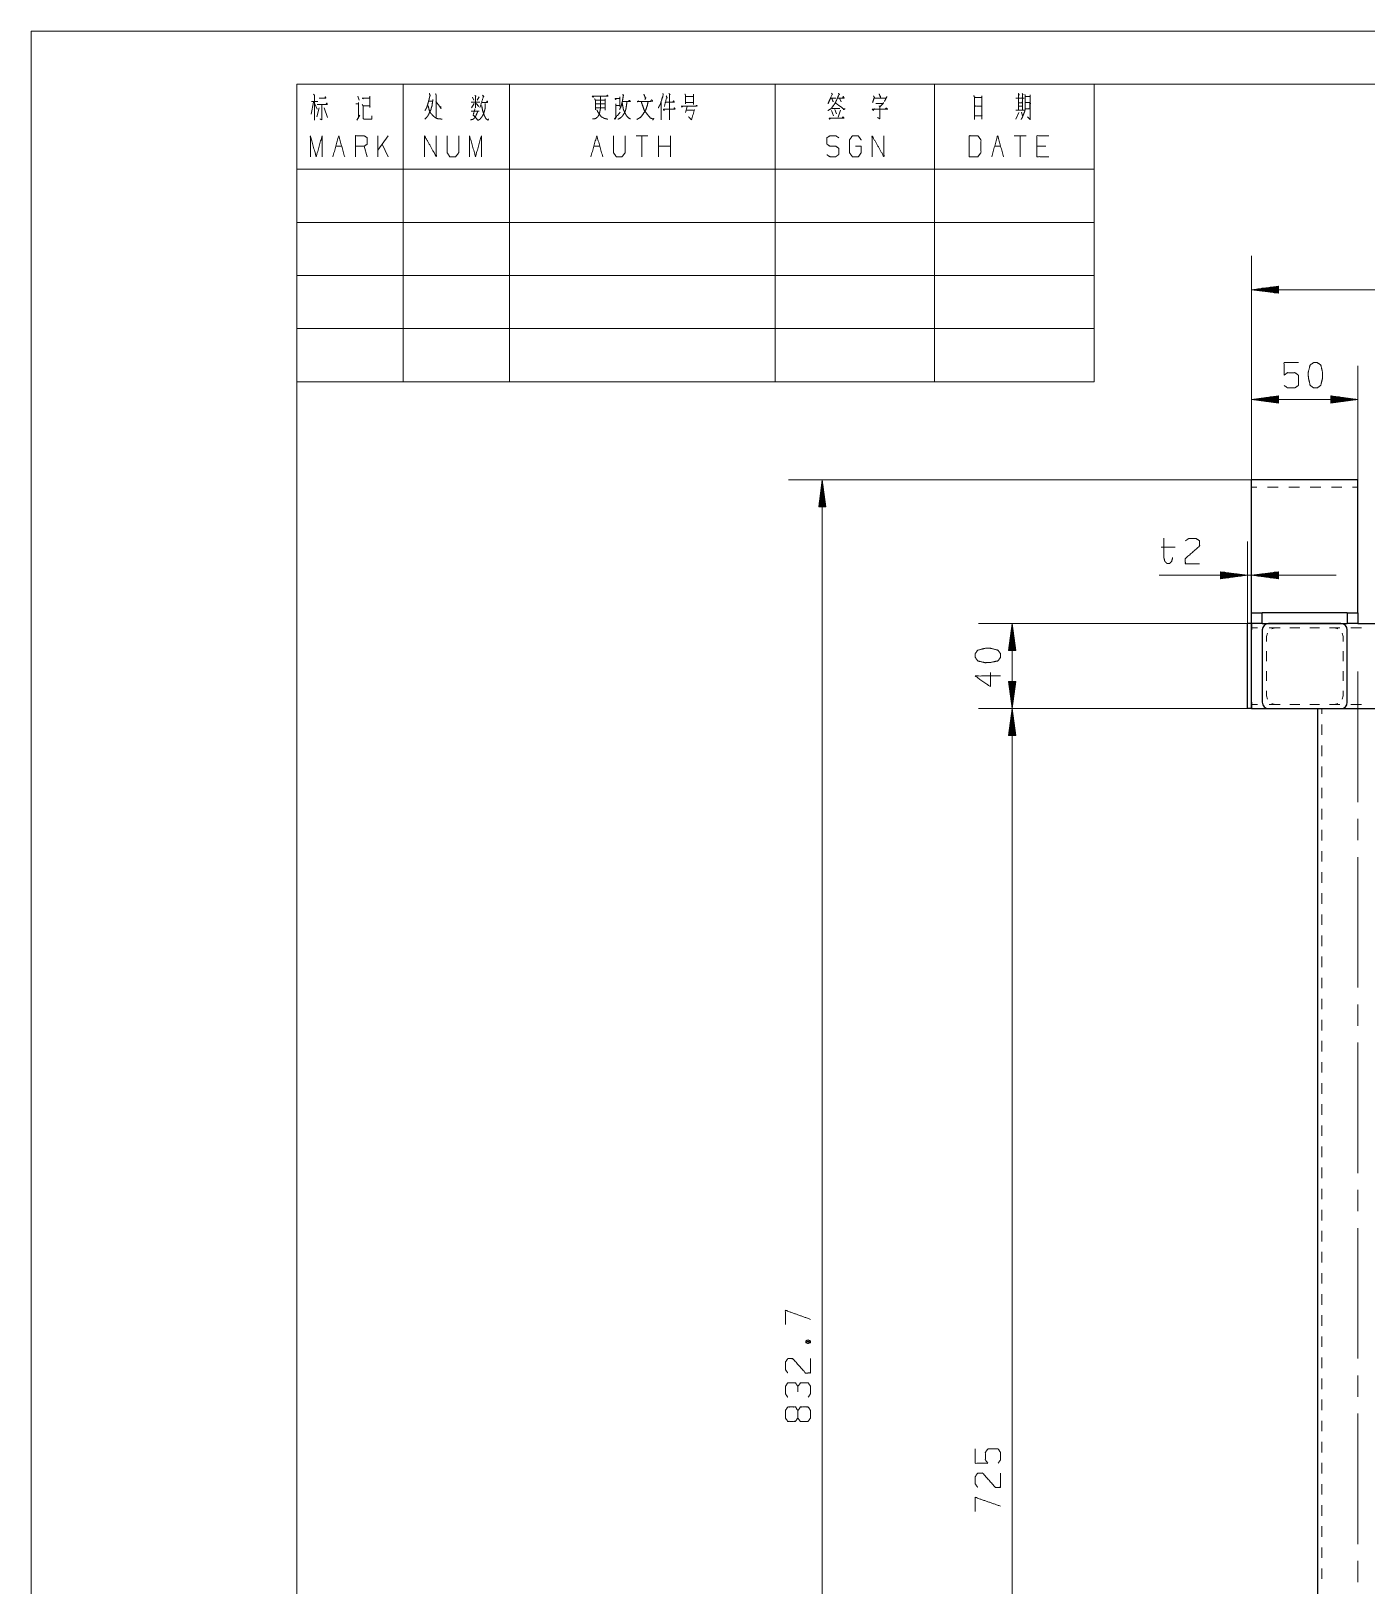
# Model space of a CAD drawing. Header units: millimetres. Extents: x 2210 to 79821, y -19430 to 2344.
# Drawn here: x 11670 to 11795.6, y 1643.5 to 1789.8 of the extents above; entities that cross this region are included whole.
import ezdxf

# ---------------------------------------------------------------- set-up
doc = ezdxf.new("R2010")
doc.units = ezdxf.units.MM
doc.layers.add('101', color=7, linetype='Continuous', true_color=0xffffff)

msp = doc.modelspace()

# ---------------------------------------------------------------- linework, layer by layer
at = {"layer": '101', "color": 133, "linetype": 'Continuous', "lineweight": 18}
for p, q in [((11669.95, 1789.82), (11669.95, 1492.82)), ((12089.95, 1789.82), (11669.95, 1789.82)), ((11694.95, 1784.82), (11769.95, 1784.82)), ((11694.95, 1784.82), (11694.95, 1497.82)), ((11694.95, 1784.82), (11769.95, 1784.82)), ((11694.95, 1784.82), (11769.95, 1784.82)), ((12084.95, 1784.82), (11694.95, 1784.82)), ((11694.95, 1784.82), (11694.95, 1756.82)), ((11704.95, 1784.82), (11704.95, 1756.82)), ((11714.95, 1784.82), (11714.95, 1756.82)), ((11739.95, 1784.82), (11739.95, 1756.82)), ((11754.95, 1784.82), (11754.95, 1756.82)), ((11769.95, 1784.82), (11769.95, 1756.82)), ((11694.95, 1776.82), (11769.95, 1776.82)), ((11694.95, 1771.82), (11769.95, 1771.82)), ((11694.95, 1766.82), (11769.95, 1766.82)), ((11694.95, 1761.82), (11769.95, 1761.82)), ((11694.95, 1756.82), (11769.95, 1756.82))]:
    msp.add_line(p, q, dxfattribs=at)
at = {"layer": '101', "color": 72, "linetype": 'Continuous', "lineweight": 18}
for p, q in [((11696.52, 1783.12), (11696.3, 1782.01)), ((11696.32, 1783.19), (11696.93, 1783.19)), ((11696.64, 1782.96), (11696.86, 1782.48)), ((11697.06, 1782.61), (11696.83, 1781.74)), ((11697.52, 1782.59), (11697.82, 1781.7)), ((11700.69, 1783.7), (11700.82, 1783.31)), ((11701.09, 1782.9), (11701.18, 1782.79)), ((11707.37, 1783.23), (11707.72, 1783.23)), ((11711.64, 1783.02), (11711.38, 1782.61)), ((11711.48, 1783.6), (11711.61, 1783.31)), ((11711.83, 1783), (11712.07, 1782.73)), ((11712.1, 1783.64), (11711.9, 1783.31)), ((11723.05, 1782.59), (11723.93, 1782.59)), ((11723.07, 1783.31), (11723.94, 1783.31)), ((11723.07, 1782.96), (11723.93, 1782.96)), ((11723.96, 1783.45), (11723.96, 1782.38)), ((11724.95, 1782.98), (11724.95, 1781.72)), ((11724.97, 1782.83), (11725.31, 1782.83)), ((11725.35, 1783.64), (11725.32, 1782.71)), ((11729.23, 1783.1), (11729.23, 1781.47)), ((11731.51, 1783.68), (11732.27, 1783.68)), ((11731.51, 1783.1), (11732.27, 1783.1)), ((11731.68, 1782.73), (11731.51, 1782.15)), ((11732.28, 1783.87), (11732.28, 1782.92)), ((11745.99, 1783.5), (11746.17, 1783.16)), ((11762.81, 1782.77), (11763.2, 1782.77)), ((11763.18, 1783.95), (11763.28, 1783.81)), ((11700.6, 1781.45), (11700.88, 1781.9)), ((11711.35, 1782.3), (11712.11, 1782.3)), ((11731.55, 1782.38), (11732.28, 1782.38)), ((11745.26, 1782.34), (11745.43, 1781.84)), ((11745.3, 1782.54), (11746.02, 1782.54)), ((11745.55, 1782.44), (11745.71, 1782.03)), ((11746.08, 1782.38), (11745.87, 1781.72)), ((11762.87, 1782.15), (11762.6, 1781.53)), ((11763.13, 1782.19), (11763.23, 1781.86)), ((11763.7, 1781.76), (11763.95, 1781.51)), ((11703.55, 1779.97), (11702.58, 1778.6)), ((11702.58, 1778), (11702.58, 1779.97)), ((11727.97, 1779.97), (11726.86, 1779.97)), ((11727.41, 1779.97), (11727.41, 1778)), ((11728.98, 1778), (11728.98, 1779.97)), ((11730.09, 1778), (11730.09, 1779.97)), ((11763.56, 1779.97), (11762.44, 1779.97)), ((11763, 1779.97), (11763, 1778)), ((11698.61, 1778.99), (11699.17, 1778.99)), ((11701.57, 1778), (11701.29, 1778.99)), ((11703.55, 1778), (11702.99, 1779.18)), ((11722.89, 1778.99), (11723.45, 1778.99)), ((11730.09, 1778.99), (11728.98, 1778.99)), ((11760.6, 1778.99), (11761.16, 1778.99)), ((11765.4, 1778.99), (11764.57, 1778.99)), ((11776.26, 1741.26), (11777.59, 1741.26)), ((11742.83, 1666.37), (11743.26, 1666.53))]:
    msp.add_line(p, q, dxfattribs=at)
at = {"layer": '101', "color": 22, "linetype": 'Continuous', "lineweight": 18}
for p, q in [((11784.77, 1747.59), (11784.77, 1768.66)), ((11787.31, 1765.82), (11784.77, 1765.48)), ((11784.77, 1765.48), (11832.77, 1765.48)), ((11784.77, 1765.48), (11787.31, 1765.15)), ((11787.31, 1765.51), (11784.97, 1765.51)), ((11787.31, 1765.46), (11784.97, 1765.46)), ((11787.31, 1765.56), (11785.35, 1765.56)), ((11787.31, 1765.41), (11785.35, 1765.41)), ((11787.31, 1765.61), (11785.74, 1765.61)), ((11787.31, 1765.36), (11785.74, 1765.36)), ((11787.31, 1765.66), (11786.12, 1765.66)), ((11787.31, 1765.31), (11786.12, 1765.31)), ((11787.31, 1765.71), (11786.51, 1765.71)), ((11787.31, 1765.25), (11786.51, 1765.25)), ((11787.31, 1765.76), (11786.9, 1765.76)), ((11787.31, 1765.2), (11786.9, 1765.2)), ((11787.31, 1765.81), (11787.28, 1765.81)), ((11787.31, 1765.81), (11787.28, 1765.81)), ((11787.31, 1765.15), (11787.28, 1765.15)), ((11787.31, 1765.15), (11787.28, 1765.15)), ((11787.31, 1765.15), (11787.31, 1765.82)), ((11784.77, 1747.59), (11784.77, 1758.32)), ((11794.77, 1747.59), (11794.77, 1758.32)), ((11787.31, 1755.48), (11784.77, 1755.15)), ((11784.77, 1755.15), (11787.31, 1754.81)), ((11784.77, 1755.15), (11794.77, 1755.15)), ((11787.31, 1755.17), (11784.97, 1755.17)), ((11787.31, 1755.12), (11784.97, 1755.12)), ((11787.31, 1755.22), (11785.35, 1755.22)), ((11787.31, 1755.07), (11785.35, 1755.07)), ((11787.31, 1755.28), (11785.74, 1755.28)), ((11787.31, 1755.02), (11785.74, 1755.02)), ((11787.31, 1755.33), (11786.12, 1755.33)), ((11787.31, 1754.97), (11786.12, 1754.97)), ((11787.31, 1755.38), (11786.51, 1755.38)), ((11787.31, 1754.92), (11786.51, 1754.92)), ((11787.31, 1755.43), (11786.9, 1755.43)), ((11787.31, 1754.87), (11786.9, 1754.87)), ((11787.31, 1755.48), (11787.28, 1755.48)), ((11787.31, 1755.48), (11787.28, 1755.48)), ((11787.31, 1754.82), (11787.28, 1754.82)), ((11787.31, 1754.82), (11787.28, 1754.82)), ((11787.31, 1754.81), (11787.31, 1755.48)), ((11792.23, 1755.48), (11792.27, 1755.48)), ((11794.77, 1755.15), (11792.23, 1755.48)), ((11792.23, 1755.48), (11792.27, 1755.48)), ((11792.23, 1755.48), (11792.23, 1754.81)), ((11792.23, 1755.43), (11792.65, 1755.43)), ((11792.23, 1755.38), (11793.04, 1755.38)), ((11792.23, 1755.33), (11793.42, 1755.33)), ((11792.23, 1755.28), (11793.81, 1755.28)), ((11792.23, 1755.22), (11794.2, 1755.22)), ((11792.23, 1755.17), (11794.58, 1755.17)), ((11792.23, 1754.81), (11794.77, 1755.15)), ((11792.23, 1755.12), (11794.58, 1755.12)), ((11792.23, 1755.07), (11794.2, 1755.07)), ((11792.23, 1755.02), (11793.81, 1755.02)), ((11792.23, 1754.97), (11793.42, 1754.97)), ((11792.23, 1754.92), (11793.04, 1754.92)), ((11792.23, 1754.87), (11792.65, 1754.87)), ((11792.23, 1754.82), (11792.27, 1754.82)), ((11792.23, 1754.82), (11792.27, 1754.82)), ((11784.77, 1747.59), (11741.2, 1747.59)), ((11744.37, 1747.59), (11744.04, 1745.05)), ((11744.71, 1745.05), (11744.37, 1747.59)), ((11744.37, 1581.05), (11744.37, 1747.59)), ((11744.2, 1745.05), (11744.2, 1746.24)), ((11744.25, 1745.05), (11744.25, 1746.62)), ((11744.3, 1745.05), (11744.3, 1747.01)), ((11744.35, 1745.05), (11744.35, 1747.39)), ((11744.4, 1745.05), (11744.4, 1747.39)), ((11744.45, 1745.05), (11744.45, 1747.01)), ((11744.5, 1745.05), (11744.5, 1746.62)), ((11744.55, 1745.05), (11744.55, 1746.24)), ((11744.04, 1745.05), (11744.04, 1745.08)), ((11744.04, 1745.05), (11744.04, 1745.08)), ((11744.04, 1745.05), (11744.71, 1745.05)), ((11744.09, 1745.05), (11744.09, 1745.46)), ((11744.15, 1745.05), (11744.15, 1745.85)), ((11744.6, 1745.05), (11744.6, 1745.85)), ((11744.65, 1745.05), (11744.65, 1745.46)), ((11744.7, 1745.05), (11744.7, 1745.08)), ((11744.7, 1745.05), (11744.7, 1745.08)), ((11784.37, 1734.05), (11784.37, 1741.77)), ((11784.77, 1735.05), (11784.77, 1741.77)), ((11781.83, 1738.93), (11781.83, 1738.26)), ((11784.37, 1738.6), (11781.83, 1738.93)), ((11781.83, 1738.93), (11781.87, 1738.93)), ((11781.83, 1738.93), (11781.87, 1738.93)), ((11781.83, 1738.88), (11782.25, 1738.88)), ((11781.83, 1738.83), (11782.64, 1738.83)), ((11781.83, 1738.77), (11783.02, 1738.77)), ((11781.83, 1738.72), (11783.41, 1738.72)), ((11781.83, 1738.67), (11783.8, 1738.67)), ((11787.31, 1738.93), (11784.77, 1738.6)), ((11787.31, 1738.67), (11785.35, 1738.67)), ((11787.31, 1738.72), (11785.74, 1738.72)), ((11787.31, 1738.77), (11786.12, 1738.77)), ((11787.31, 1738.83), (11786.51, 1738.83)), ((11787.31, 1738.88), (11786.9, 1738.88)), ((11787.31, 1738.93), (11787.28, 1738.93)), ((11787.31, 1738.93), (11787.28, 1738.93)), ((11787.31, 1738.26), (11787.31, 1738.93)), ((11792.71, 1738.6), (11776.08, 1738.6)), ((11781.83, 1738.62), (11784.18, 1738.62)), ((11781.83, 1738.26), (11784.37, 1738.6)), ((11781.83, 1738.57), (11784.18, 1738.57)), ((11781.83, 1738.52), (11783.8, 1738.52)), ((11781.83, 1738.47), (11783.41, 1738.47)), ((11781.83, 1738.42), (11783.02, 1738.42)), ((11781.83, 1738.37), (11782.64, 1738.37)), ((11781.83, 1738.32), (11782.25, 1738.32)), ((11781.83, 1738.27), (11781.87, 1738.27)), ((11781.83, 1738.27), (11781.87, 1738.27)), ((11784.77, 1738.6), (11787.31, 1738.26)), ((11787.31, 1738.62), (11784.97, 1738.62)), ((11787.31, 1738.57), (11784.97, 1738.57)), ((11787.31, 1738.52), (11785.35, 1738.52)), ((11787.31, 1738.47), (11785.74, 1738.47)), ((11787.31, 1738.42), (11786.12, 1738.42)), ((11787.31, 1738.37), (11786.51, 1738.37)), ((11787.31, 1738.32), (11786.9, 1738.32)), ((11787.31, 1738.27), (11787.28, 1738.27)), ((11787.31, 1738.27), (11787.28, 1738.27)), ((11784.37, 1734.05), (11759.07, 1734.05)), ((11762.24, 1734.05), (11761.91, 1731.51)), ((11762.11, 1731.51), (11762.11, 1733.09)), ((11762.17, 1731.51), (11762.17, 1733.47)), ((11762.22, 1731.51), (11762.22, 1733.86)), ((11762.24, 1726.05), (11762.24, 1734.05)), ((11762.58, 1731.51), (11762.24, 1734.05)), ((11762.27, 1731.51), (11762.27, 1733.86)), ((11762.32, 1731.51), (11762.32, 1733.47)), ((11762.37, 1731.51), (11762.37, 1733.09)), ((11761.91, 1731.51), (11761.91, 1731.54)), ((11761.91, 1731.51), (11761.91, 1731.54)), ((11761.91, 1731.51), (11762.58, 1731.51)), ((11761.96, 1731.51), (11761.96, 1731.93)), ((11762.01, 1731.51), (11762.01, 1732.31)), ((11762.06, 1731.51), (11762.06, 1732.7)), ((11762.42, 1731.51), (11762.42, 1732.7)), ((11762.47, 1731.51), (11762.47, 1732.31)), ((11762.52, 1731.51), (11762.52, 1731.93)), ((11762.57, 1731.51), (11762.57, 1731.54)), ((11762.57, 1731.51), (11762.57, 1731.54)), ((11761.91, 1728.59), (11761.91, 1728.56)), ((11762.58, 1728.59), (11761.91, 1728.59)), ((11761.91, 1728.59), (11762.24, 1726.05)), ((11761.91, 1728.59), (11761.91, 1728.56)), ((11761.96, 1728.59), (11761.96, 1728.17)), ((11762.01, 1728.59), (11762.01, 1727.79)), ((11762.06, 1728.59), (11762.06, 1727.4)), ((11762.11, 1728.59), (11762.11, 1727.01)), ((11762.17, 1728.59), (11762.17, 1726.63)), ((11762.22, 1728.59), (11762.22, 1726.24)), ((11762.24, 1726.05), (11762.58, 1728.59)), ((11762.27, 1728.59), (11762.27, 1726.24)), ((11762.32, 1728.59), (11762.32, 1726.63)), ((11762.37, 1728.59), (11762.37, 1727.01)), ((11762.42, 1728.59), (11762.42, 1727.4)), ((11762.47, 1728.59), (11762.47, 1727.79)), ((11762.52, 1728.59), (11762.52, 1728.17)), ((11762.57, 1728.59), (11762.57, 1728.56)), ((11762.57, 1728.59), (11762.57, 1728.56)), ((11784.37, 1726.05), (11759.07, 1726.05)), ((11786.37, 1726.05), (11759.07, 1726.05)), ((11762.24, 1726.05), (11761.91, 1723.51)), ((11762.22, 1723.51), (11762.22, 1725.86)), ((11762.58, 1723.51), (11762.24, 1726.05)), ((11762.24, 1581.05), (11762.24, 1726.05)), ((11762.27, 1723.51), (11762.27, 1725.86)), ((11762.01, 1723.51), (11762.01, 1724.31)), ((11762.06, 1723.51), (11762.06, 1724.7)), ((11762.11, 1723.51), (11762.11, 1725.09)), ((11762.17, 1723.51), (11762.17, 1725.47)), ((11762.32, 1723.51), (11762.32, 1725.47)), ((11762.37, 1723.51), (11762.37, 1725.09)), ((11762.42, 1723.51), (11762.42, 1724.7)), ((11762.47, 1723.51), (11762.47, 1724.31)), ((11761.91, 1723.51), (11761.91, 1723.54)), ((11761.91, 1723.51), (11761.91, 1723.54)), ((11761.91, 1723.51), (11762.58, 1723.51)), ((11761.96, 1723.51), (11761.96, 1723.93)), ((11762.52, 1723.51), (11762.52, 1723.93)), ((11762.57, 1723.51), (11762.57, 1723.54)), ((11762.57, 1723.51), (11762.57, 1723.54))]:
    msp.add_line(p, q, dxfattribs=at)
at = {"layer": '101', "color": 92, "linetype": 'Continuous', "lineweight": 25}
for p, q in [((11784.77, 1745.05), (11784.77, 1747.59)), ((11794.77, 1747.59), (11784.77, 1747.59)), ((11794.77, 1745.05), (11794.77, 1747.59)), ((11784.77, 1736.05), (11784.77, 1743.64)), ((11794.77, 1736.05), (11794.77, 1743.64)), ((11784.77, 1735.05), (11785.77, 1735.05)), ((11784.77, 1734.05), (11784.77, 1735.05)), ((11793.77, 1735.05), (11785.77, 1735.05)), ((11785.77, 1734.05), (11785.77, 1735.05)), ((11793.77, 1735.05), (11794.77, 1735.05)), ((11793.77, 1735.05), (11793.77, 1734.05)), ((11794.77, 1735.05), (11794.77, 1734.05)), ((11785.77, 1734.05), (11784.77, 1734.05)), ((11784.77, 1726.65), (11784.77, 1733.45)), ((11785.77, 1734.05), (11793.77, 1734.05)), ((11794.77, 1734.05), (11793.77, 1734.05)), ((11794.77, 1734.05), (11822.77, 1734.05)), ((11784.77, 1726.05), (11786.37, 1726.05)), ((11790.97, 1726.05), (11790.97, 1581.05))]:
    msp.add_line(p, q, dxfattribs=at)
at = {"layer": '101', "color": 53, "linetype": 'Continuous', "lineweight": 18}
for p, q in [((11785.27, 1746.88), (11784.77, 1746.88)), ((11787.27, 1746.88), (11786.27, 1746.88)), ((11789.27, 1746.88), (11788.27, 1746.88)), ((11791.27, 1746.88), (11790.27, 1746.88)), ((11793.27, 1746.88), (11792.27, 1746.88)), ((11794.77, 1746.88), (11794.27, 1746.88)), ((11784.77, 1733.65), (11785.32, 1733.65)), ((11786.25, 1733.15), (11786.17, 1732.85)), ((11786.17, 1732.85), (11786.17, 1732.38)), ((11786.42, 1733.65), (11786.97, 1733.65)), ((11786.97, 1733.65), (11786.67, 1733.57)), ((11787.44, 1733.65), (11786.97, 1733.65)), ((11789.31, 1733.65), (11788.37, 1733.65)), ((11791.17, 1733.65), (11790.24, 1733.65)), ((11792.57, 1733.65), (11792.11, 1733.65)), ((11792.57, 1733.65), (11793.08, 1733.65)), ((11792.87, 1733.57), (11792.57, 1733.65)), ((11793.37, 1732.85), (11793.29, 1733.15)), ((11793.37, 1732.38), (11793.37, 1732.85)), ((11794.09, 1733.65), (11795.11, 1733.65)), ((11786.17, 1731.45), (11786.17, 1730.52)), ((11793.37, 1730.52), (11793.37, 1731.45)), ((11786.17, 1729.58), (11786.17, 1728.65)), ((11793.37, 1728.65), (11793.37, 1729.58)), ((11786.17, 1727.72), (11786.17, 1727.25)), ((11786.17, 1727.25), (11786.25, 1726.95)), ((11793.29, 1726.95), (11793.37, 1727.25)), ((11793.37, 1727.25), (11793.37, 1727.72)), ((11784.77, 1726.45), (11785.32, 1726.45)), ((11786.42, 1726.45), (11786.97, 1726.45)), ((11786.67, 1726.53), (11786.97, 1726.45)), ((11786.97, 1726.45), (11787.44, 1726.45)), ((11788.37, 1726.45), (11789.31, 1726.45)), ((11790.24, 1726.45), (11791.17, 1726.45)), ((11791.37, 1726.05), (11791.37, 1725.55)), ((11792.11, 1726.45), (11792.57, 1726.45)), ((11792.57, 1726.45), (11792.87, 1726.53)), ((11792.57, 1726.45), (11793.08, 1726.45)), ((11794.09, 1726.45), (11795.11, 1726.45)), ((11791.37, 1724.56), (11791.37, 1723.57)), ((11791.37, 1722.57), (11791.37, 1721.58)), ((11791.37, 1720.59), (11791.37, 1719.59)), ((11791.37, 1718.6), (11791.37, 1717.61)), ((11791.37, 1716.62), (11791.37, 1715.62)), ((11791.37, 1714.63), (11791.37, 1713.64)), ((11791.37, 1712.64), (11791.37, 1711.65)), ((11791.37, 1710.66), (11791.37, 1709.66)), ((11791.37, 1708.67), (11791.37, 1707.68)), ((11791.37, 1706.68), (11791.37, 1705.69)), ((11791.37, 1704.7), (11791.37, 1703.7)), ((11791.37, 1702.71), (11791.37, 1701.72)), ((11791.37, 1700.72), (11791.37, 1699.73)), ((11791.37, 1698.74), (11791.37, 1697.75)), ((11791.37, 1696.75), (11791.37, 1695.76)), ((11791.37, 1694.77), (11791.37, 1693.77)), ((11791.37, 1692.78), (11791.37, 1691.79)), ((11791.37, 1690.79), (11791.37, 1689.8)), ((11791.37, 1688.81), (11791.37, 1687.81)), ((11791.37, 1686.82), (11791.37, 1685.83)), ((11791.37, 1684.83), (11791.37, 1683.84)), ((11791.37, 1682.85), (11791.37, 1681.85)), ((11791.37, 1680.86), (11791.37, 1679.87)), ((11791.37, 1678.88), (11791.37, 1677.88)), ((11791.37, 1676.89), (11791.37, 1675.9)), ((11791.37, 1674.9), (11791.37, 1673.91)), ((11791.37, 1672.92), (11791.37, 1671.92)), ((11791.37, 1670.93), (11791.37, 1669.94)), ((11791.37, 1668.94), (11791.37, 1667.95)), ((11791.37, 1666.96), (11791.37, 1665.96)), ((11791.37, 1664.97), (11791.37, 1663.98)), ((11791.37, 1662.99), (11791.37, 1661.99)), ((11791.37, 1661), (11791.37, 1660.01)), ((11791.37, 1659.01), (11791.37, 1658.02)), ((11791.37, 1657.03), (11791.37, 1656.03)), ((11791.37, 1655.04), (11791.37, 1654.05)), ((11791.37, 1653.05), (11791.37, 1652.06)), ((11791.37, 1651.07), (11791.37, 1650.07)), ((11791.37, 1649.08), (11791.37, 1648.09)), ((11791.37, 1647.09), (11791.37, 1646.1)), ((11791.37, 1645.11), (11791.37, 1644.12))]:
    msp.add_line(p, q, dxfattribs=at)
at = {"layer": '101', "color": 72, "linetype": 'Continuous', "lineweight": 25}
for p, q in [((11784.77, 1734.05), (11784.37, 1734.05)), ((11784.37, 1726.65), (11784.37, 1733.45)), ((11784.77, 1726.65), (11784.77, 1733.45)), ((11785.77, 1733.45), (11785.77, 1726.65)), ((11793.17, 1734.05), (11786.37, 1734.05)), ((11793.77, 1726.65), (11793.77, 1733.45)), ((11784.77, 1726.05), (11784.37, 1726.05)), ((11786.37, 1726.05), (11793.17, 1726.05))]:
    msp.add_line(p, q, dxfattribs=at)
at = {"layer": '101', "color": 151, "linetype": 'Continuous', "lineweight": 18}
for p, q in [((11794.77, 1713.65), (11794.77, 1715.66)), ((11794.77, 1699.79), (11794.77, 1712.07)), ((11794.77, 1696.19), (11794.77, 1698.2)), ((11794.77, 1682.33), (11794.77, 1694.61)), ((11794.77, 1678.74), (11794.77, 1680.74)), ((11794.77, 1664.87), (11794.77, 1677.15)), ((11794.77, 1661.28), (11794.77, 1663.28)), ((11794.77, 1647.41), (11794.77, 1659.69)), ((11794.77, 1643.82), (11794.77, 1645.82))]:
    msp.add_line(p, q, dxfattribs=at)
at = {"layer": '101', "color": 72, "linetype": 'Continuous', "lineweight": 25}
for centre, start, end in [((11786.37, 1733.45), 90, 180), ((11793.17, 1733.45), 0, 90), ((11786.37, 1726.65), 180, 270), ((11793.17, 1726.65), 270, 0)]:
    msp.add_arc(centre, 0.6, start, end, dxfattribs=at)
at = {"layer": '101', "color": 72, "linetype": 'Continuous', "lineweight": 18}
for points, knots in [([(11696.52, 1783.89), (11696.62, 1783.77), (11696.62, 1781.43)], [0, 0, 0.064393, 1, 1]), ([(11696.87, 1782.9), (11697.82, 1782.9), (11697.77, 1783.06), (11697.69, 1782.92)], [0, 0, 0.737857, 0.874089, 1, 1]), ([(11697.05, 1783.52), (11697.68, 1783.52), (11697.63, 1783.64), (11697.59, 1783.56)], [0, 0, 0.736257, 0.890366, 1, 1]), ([(11697.31, 1782.9), (11697.31, 1781.47), (11697.15, 1781.55)], [0, 0, 0.887515, 1, 1]), ([(11700.5, 1782.96), (11700.75, 1782.96), (11700.75, 1783.08), (11700.75, 1781.63)], [0, 0, 0.136549, 0.204721, 1, 1]), ([(11701.23, 1783.52), (11701.16, 1783.45), (11701.1, 1783.52), (11701.83, 1783.52), (11701.83, 1783.7), (11701.83, 1782.61), (11701.83, 1782.79), (11701.18, 1782.79), (11701.18, 1781.65), (11701.19, 1781.57), (11701.31, 1781.53), (11701.99, 1781.53), (11701.99, 1781.84)], [0, 0, 0.017819, 0.033666, 0.169515, 0.204099, 0.407776, 0.442364, 0.564628, 0.775991, 0.791603, 0.814658, 0.942357, 1, 1]), ([(11707.75, 1783.37), (11707.66, 1782.77), (11707.6, 1782.59), (11707.57, 1782.44), (11707.49, 1782.3), (11707.41, 1782.13), (11707.37, 1782.01), (11707.27, 1781.84), (11707.18, 1781.72), (11706.99, 1781.53)], [0, 0, 0.296659, 0.392137, 0.46442, 0.547267, 0.635799, 0.700206, 0.795426, 0.869797, 1, 1]), ([(11707.41, 1783.95), (11707.49, 1783.77), (11707.41, 1783.5), (11707.38, 1783.35), (11707.33, 1783.16), (11707.27, 1782.96), (11707.21, 1782.77), (11707.16, 1782.61), (11707.09, 1782.48), (11707, 1782.34)], [0, 0, 0.116545, 0.278927, 0.365002, 0.478708, 0.603961, 0.717668, 0.817418, 0.901357, 1, 1]), ([(11707.27, 1782.83), (11707.33, 1782.69), (11707.37, 1782.52), (11707.4, 1782.38), (11707.54, 1782.09), (11707.62, 1782.01), (11707.82, 1781.8), (11707.94, 1781.7), (11708.09, 1781.61), (11708.29, 1781.55), (11708.48, 1781.55), (11708.63, 1781.53)], [0, 0, 0.075191, 0.157626, 0.228751, 0.384956, 0.438117, 0.578248, 0.65344, 0.734339, 0.837348, 0.928887, 1, 1]), ([(11708, 1783.93), (11708.06, 1783.79), (11708.06, 1781.7)], [0, 0, 0.06955, 1, 1]), ([(11708.03, 1783.21), (11708.51, 1782.54), (11708.51, 1782.73)], [0, 0, 0.814818, 1, 1]), ([(11711.69, 1783.77), (11711.82, 1783.7), (11711.76, 1783.74), (11711.76, 1782.59), (11711.76, 1783.12), (11711.35, 1783.12), (11712.17, 1783.12)], [0, 0, 0.046318, 0.069123, 0.437816, 0.608997, 0.739331, 1, 1]), ([(11712.68, 1783.02), (11712.68, 1782.77), (11712.65, 1782.5), (11712.58, 1782.21), (11712.46, 1781.92), (11712.33, 1781.72), (11712.18, 1781.53), (11711.98, 1781.41)], [0, 0, 0.134106, 0.280228, 0.441583, 0.610314, 0.742762, 0.870657, 1, 1]), ([(11712.42, 1783.79), (11712.55, 1783.64), (11712.51, 1783.68), (11712.17, 1782.63)], [0, 0, 0.143537, 0.187773, 1, 1]), ([(11712.33, 1782.83), (11712.37, 1782.63), (11712.42, 1782.38), (11712.51, 1782.09), (11712.62, 1781.8), (11712.75, 1781.57), (11712.94, 1781.43), (11712.99, 1781.57)], [0, 0, 0.122124, 0.267694, 0.442444, 0.622807, 0.774615, 0.912625, 1, 1]), ([(11712.39, 1783.1), (11712.89, 1783.1), (11712.86, 1783.27), (11712.8, 1783.16)], [0, 0, 0.634119, 0.848445, 1, 1]), ([(11722.86, 1783.68), (11722.83, 1783.58), (11722.74, 1783.7), (11724.22, 1783.7), (11724.15, 1783.81), (11724.09, 1783.7)], [0, 0, 0.054227, 0.130909, 0.87613, 0.940043, 1, 1]), ([(11723.52, 1783.7), (11723.52, 1782.54), (11723.48, 1782.4), (11723.46, 1782.23), (11723.4, 1782.03), (11723.33, 1781.86), (11723.24, 1781.74), (11723.11, 1781.63), (11722.98, 1781.57), (11722.77, 1781.55)], [0, 0, 0.455623, 0.515134, 0.580482, 0.665033, 0.736192, 0.79598, 0.861823, 0.919058, 1, 1]), ([(11722.96, 1783.45), (11723.05, 1783.31), (11723.05, 1782.4)], [0, 0, 0.156848, 1, 1]), ([(11725.01, 1783.48), (11724.94, 1783.39), (11724.88, 1783.48), (11725.32, 1783.48)], [0, 0, 0.169755, 0.325542, 1, 1]), ([(11725.99, 1783.19), (11725.98, 1782.98), (11725.95, 1782.77), (11725.92, 1782.54), (11725.86, 1782.34), (11725.79, 1782.15), (11725.7, 1782.01), (11725.6, 1781.84), (11725.5, 1781.74), (11725.36, 1781.63), (11725.16, 1781.53)], [0, 0, 0.105429, 0.211651, 0.328282, 0.437572, 0.539265, 0.625346, 0.724284, 0.79827, 0.883378, 1, 1]), ([(11725.63, 1783.87), (11725.67, 1783.79), (11725.58, 1783.23), (11725.47, 1782.81), (11725.42, 1782.67), (11725.31, 1782.44)], [0, 0, 0.062603, 0.440485, 0.727862, 0.828992, 1, 1]), ([(11725.57, 1783), (11725.6, 1782.81), (11725.64, 1782.63), (11725.67, 1782.42), (11725.76, 1782.25), (11725.83, 1782.11), (11725.91, 1781.94), (11726.01, 1781.8), (11726.15, 1781.65), (11726.34, 1781.55)], [0, 0, 0.109654, 0.220947, 0.342501, 0.451483, 0.545868, 0.651144, 0.754315, 0.874064, 1, 1]), ([(11725.63, 1783.21), (11726.33, 1783.21), (11726.24, 1783.31), (11726.12, 1783.19)], [0, 0, 0.696293, 0.830826, 1, 1]), ([(11727.09, 1783.27), (11727, 1783.16), (11726.96, 1783.21), (11728.44, 1783.21), (11728.33, 1783.37), (11728.23, 1783.23)], [0, 0, 0.066333, 0.095822, 0.818123, 0.913284, 1, 1]), ([(11728, 1783.23), (11727.92, 1782.83), (11727.78, 1782.42), (11727.51, 1781.98), (11727.28, 1781.7), (11726.94, 1781.51)], [0, 0, 0.190069, 0.398701, 0.640199, 0.817216, 1, 1]), ([(11727.37, 1783.12), (11727.44, 1782.9), (11727.62, 1782.4), (11727.9, 1782.01), (11728.2, 1781.65), (11728.48, 1781.53), (11728.54, 1781.61), (11728.44, 1781.45)], [0, 0, 0.103286, 0.330833, 0.538837, 0.740597, 0.872112, 0.915905, 1, 1]), ([(11727.59, 1783.89), (11727.76, 1783.48), (11727.78, 1783.58), (11727.7, 1783.37)], [0, 0, 0.581176, 0.716263, 1, 1]), ([(11729.39, 1783.95), (11729.42, 1783.81), (11729.21, 1783.16), (11729.14, 1782.92), (11729.05, 1782.77), (11728.95, 1782.59)], [0, 0, 0.101083, 0.561706, 0.738774, 0.854629, 1, 1]), ([(11729.53, 1782.48), (11729.5, 1782.34), (11729.43, 1782.48), (11730.53, 1782.48), (11730.46, 1782.61), (11730.43, 1782.5)], [0, 0, 0.08907, 0.186879, 0.848313, 0.935185, 1, 1]), ([(11729.69, 1783.74), (11729.8, 1783.52), (11729.74, 1783.6), (11729.53, 1782.73)], [0, 0, 0.200658, 0.282145, 1, 1]), ([(11729.64, 1783.12), (11730.46, 1783.12), (11730.4, 1783.27), (11730.32, 1783.12)], [0, 0, 0.720068, 0.857376, 1, 1]), ([(11729.96, 1783.95), (11730.08, 1783.81), (11730.02, 1783.87), (11730.02, 1781.47)], [0, 0, 0.069697, 0.101625, 1, 1]), ([(11731.23, 1782.73), (11731.19, 1782.67), (11731.1, 1782.77), (11732.64, 1782.77), (11732.55, 1782.83), (11732.45, 1782.73)], [0, 0, 0.038001, 0.105809, 0.873511, 0.927246, 1, 1]), ([(11731.45, 1783.89), (11731.52, 1783.81), (11731.52, 1782.96)], [0, 0, 0.115189, 1, 1]), ([(11745.89, 1783.97), (11746.01, 1783.85), (11745.96, 1783.87), (11745.67, 1783.21), (11745.54, 1782.96), (11745.39, 1782.77), (11745.23, 1782.54), (11744.91, 1782.34)], [0, 0, 0.080396, 0.103261, 0.444362, 0.576789, 0.688375, 0.819716, 1, 1]), ([(11745.24, 1783.99), (11745.35, 1783.85), (11745.32, 1783.89), (11744.92, 1782.98), (11745.16, 1783.52), (11745.67, 1783.52), (11745.26, 1783.52), (11745.41, 1783.16)], [0, 0, 0.057042, 0.07334, 0.392466, 0.581127, 0.745774, 0.87749, 1, 1]), ([(11745.61, 1783.08), (11745.8, 1782.92), (11745.99, 1782.79), (11746.14, 1782.69), (11746.34, 1782.52), (11746.53, 1782.5), (11746.37, 1782.42)], [0, 0, 0.194845, 0.370351, 0.508814, 0.712321, 0.860156, 1, 1]), ([(11745.84, 1783.52), (11746.43, 1783.52), (11746.36, 1783.66), (11746.28, 1783.56)], [0, 0, 0.669422, 0.855054, 1, 1]), ([(11749.28, 1782.5), (11749.17, 1782.34), (11749.08, 1782.48), (11750.53, 1782.48), (11750.39, 1782.59), (11750.32, 1782.5)], [0, 0, 0.096613, 0.17732, 0.867547, 0.947356, 1, 1]), ([(11749.19, 1783.74), (11749.31, 1783.52), (11749.28, 1783.6), (11749.11, 1783.1)], [0, 0, 0.294025, 0.394866, 1, 1]), ([(11749.27, 1783.5), (11750.38, 1783.5), (11750.45, 1783.66), (11750.23, 1783.19)], [0, 0, 0.611939, 0.711554, 1, 1]), ([(11749.43, 1783.02), (11750.1, 1783.02), (11750.16, 1783.08), (11749.82, 1782.71), (11749.72, 1782.79), (11749.79, 1782.71), (11749.79, 1781.55), (11749.58, 1781.7)], [0, 0, 0.230144, 0.259318, 0.430979, 0.476011, 0.513789, 0.910079, 1, 1]), ([(11749.72, 1783.93), (11749.84, 1783.64), (11749.88, 1783.68), (11749.84, 1783.58)], [0, 0, 0.644011, 0.768354, 1, 1]), ([(11758.63, 1783.77), (11758.7, 1783.6), (11758.7, 1781.51), (11758.7, 1781.84), (11759.4, 1781.84), (11759.4, 1781.53), (11759.4, 1783.7), (11759.4, 1783.58), (11758.71, 1783.58), (11758.71, 1782.77), (11759.42, 1782.77)], [0, 0, 0.022322, 0.280074, 0.320905, 0.407511, 0.44579, 0.713751, 0.729062, 0.813864, 0.913394, 1, 1]), ([(11762.81, 1783.95), (11762.93, 1783.81), (11762.85, 1783.89), (11762.85, 1782.38), (11762.58, 1782.38), (11763.42, 1782.38), (11763.2, 1782.38), (11763.2, 1783.89), (11763.2, 1783.5), (11762.59, 1783.5), (11763.38, 1783.5), (11763.2, 1783.5), (11763.2, 1783.08), (11762.82, 1783.08)], [0, 0, 0.025061, 0.039924, 0.243199, 0.280605, 0.39479, 0.42432, 0.627595, 0.680502, 0.763188, 0.869498, 0.893122, 0.948813, 1, 1]), ([(11763.44, 1783.85), (11763.48, 1783.7), (11763.48, 1782.52), (11763.42, 1782.25), (11763.29, 1781.94), (11763.2, 1781.7), (11763.09, 1781.51)], [0, 0, 0.062372, 0.548434, 0.661879, 0.800828, 0.909362, 1, 1]), ([(11763.48, 1783.68), (11763.95, 1783.68), (11763.95, 1783.81), (11763.95, 1781.45), (11763.95, 1783.1), (11763.51, 1783.1), (11763.92, 1783.1), (11763.92, 1782.52), (11763.51, 1782.52)], [0, 0, 0.072646, 0.091913, 0.457973, 0.714856, 0.782961, 0.846526, 0.936435, 1, 1]), ([(11711.96, 1782.23), (11711.85, 1781.98), (11711.77, 1781.8), (11711.64, 1781.61), (11711.51, 1781.51), (11711.29, 1781.47)], [0, 0, 0.251055, 0.434029, 0.64262, 0.795766, 1, 1]), ([(11711.71, 1782.5), (11711.54, 1781.92), (11711.98, 1781.45)], [0, 0, 0.483237, 1, 1]), ([(11723.17, 1782.42), (11723.24, 1782.25), (11723.33, 1782.11), (11723.43, 1781.98), (11723.51, 1781.86), (11723.58, 1781.76), (11723.71, 1781.7), (11723.86, 1781.61), (11724.02, 1781.57), (11724.21, 1781.53)], [0, 0, 0.124249, 0.240531, 0.35103, 0.449957, 0.536949, 0.636896, 0.752292, 0.866372, 1, 1]), ([(11724.98, 1781.72), (11724.9, 1781.53), (11724.84, 1781.55), (11725.36, 1782.19)], [0, 0, 0.187521, 0.244051, 1, 1]), ([(11732.36, 1782.44), (11732.08, 1781.47), (11731.8, 1781.76)], [0, 0, 0.71586, 1, 1]), ([(11745.19, 1781.63), (11745.07, 1781.53), (11745.03, 1781.63), (11746.42, 1781.63), (11746.34, 1781.76), (11746.24, 1781.61)], [0, 0, 0.078897, 0.135659, 0.837617, 0.910404, 1, 1]), ([(11696.22, 1778), (11696.22, 1779.97), (11696.77, 1778), (11697.33, 1779.97), (11697.33, 1778)], [0, 0, 0.245192, 0.5, 0.754808, 1, 1]), ([(11700.46, 1778), (11700.46, 1779.97), (11701.29, 1779.97), (11701.57, 1779.78), (11701.57, 1779.18), (11701.29, 1778.99), (11700.46, 1778.99)], [0, 0, 0.400952, 0.571035, 0.639278, 0.761676, 0.829917, 1, 1]), ([(11706.96, 1778), (11706.96, 1779.97), (11708.07, 1778), (11708.07, 1779.97)], [0, 0, 0.317574, 0.682426, 1, 1]), ([(11709.08, 1779.97), (11709.08, 1778.39), (11709.34, 1778), (11709.9, 1778), (11710.19, 1778.39), (11710.19, 1779.97)], [0, 0, 0.337152, 0.438599, 0.557781, 0.662848, 1, 1]), ([(11711.2, 1778), (11711.2, 1779.97), (11711.76, 1778), (11712.31, 1779.97), (11712.31, 1778)], [0, 0, 0.245192, 0.5, 0.754808, 1, 1]), ([(11724.73, 1779.97), (11724.73, 1778.39), (11725, 1778), (11725.55, 1778), (11725.85, 1778.39), (11725.85, 1779.97)], [0, 0, 0.337152, 0.438599, 0.557781, 0.662848, 1, 1]), ([(11744.81, 1778.19), (11745.08, 1778), (11745.65, 1778), (11745.93, 1778.21), (11745.93, 1778.79), (11745.65, 1778.99), (11745.1, 1778.99), (11744.81, 1779.18), (11744.81, 1779.78), (11745.1, 1779.97), (11745.65, 1779.97), (11745.93, 1779.78)], [0, 0, 0.068035, 0.184054, 0.254521, 0.372333, 0.442799, 0.555843, 0.626367, 0.748393, 0.81892, 0.931964, 1, 1]), ([(11747.5, 1778.99), (11748.05, 1778.99), (11748.05, 1778.39), (11747.78, 1778), (11747.21, 1778), (11746.93, 1778.39), (11746.93, 1779.57), (11747.22, 1779.97), (11747.76, 1779.97), (11748.04, 1779.57)], [0, 0, 0.103295, 0.214797, 0.304261, 0.410274, 0.499739, 0.718892, 0.809956, 0.910533, 1, 1]), ([(11749.06, 1778), (11749.06, 1779.97), (11750.18, 1778), (11750.18, 1779.97)], [0, 0, 0.317574, 0.682426, 1, 1]), ([(11758.2, 1778), (11759.02, 1778), (11759.31, 1778.39), (11759.31, 1779.57), (11759.02, 1779.97), (11758.2, 1779.97), (11758.2, 1778)], [0, 0, 0.142133, 0.227159, 0.431787, 0.516817, 0.65895, 1, 1]), ([(11760.32, 1778), (11760.88, 1779.97), (11761.43, 1778)], [0, 0, 0.5, 1, 1]), ([(11765.68, 1778), (11764.57, 1778), (11764.57, 1779.97), (11765.68, 1779.97)], [0, 0, 0.265389, 0.734611, 1, 1]), ([(11787.82, 1756.47), (11788.15, 1756.24), (11788.84, 1756.24), (11789.18, 1756.47), (11789.18, 1757.42), (11788.84, 1757.67), (11788.15, 1757.67), (11787.82, 1757.44), (11787.82, 1758.62), (11789.18, 1758.62)], [0, 0, 0.062228, 0.168343, 0.230571, 0.376815, 0.441266, 0.547381, 0.609609, 0.79049, 1, 1]), ([(11790.94, 1756.24), (11791.28, 1756.49), (11791.45, 1757.19), (11791.45, 1757.67), (11791.28, 1758.39), (11790.94, 1758.62), (11790.6, 1758.62), (11790.27, 1758.39), (11790.09, 1757.67), (11790.11, 1757.19), (11790.27, 1756.49), (11790.6, 1756.24), (11790.94, 1756.24)], [0, 0, 0.067527, 0.18397, 0.260584, 0.380943, 0.446141, 0.500306, 0.565504, 0.685863, 0.76253, 0.878309, 0.945835, 1, 1]), ([(11777.34, 1740.26), (11777.25, 1739.91), (11777.06, 1739.71), (11776.81, 1739.71), (11776.6, 1739.91), (11776.52, 1740.26), (11776.52, 1742.09)], [0, 0, 0.107403, 0.190396, 0.26402, 0.35076, 0.456999, 1, 1]), ([(11778.54, 1741.84), (11778.85, 1742.06), (11779.54, 1742.06), (11779.88, 1741.84), (11779.88, 1741.36), (11778.52, 1740.16), (11778.54, 1739.69), (11779.88, 1739.69)], [0, 0, 0.069693, 0.192977, 0.265273, 0.350225, 0.674739, 0.759753, 1, 1]), ([(11761.15, 1731.22), (11760.9, 1731.55), (11760.2, 1731.73), (11759.72, 1731.73), (11759, 1731.55), (11758.77, 1731.22), (11758.77, 1730.88), (11759, 1730.54), (11759.72, 1730.37), (11760.2, 1730.39), (11760.9, 1730.54), (11761.15, 1730.88), (11761.15, 1731.22)], [0, 0, 0.067527, 0.183972, 0.260584, 0.380944, 0.446143, 0.500306, 0.565505, 0.685864, 0.762529, 0.87831, 0.945837, 1, 1]), ([(11760.2, 1729.45), (11760.2, 1728.11), (11758.77, 1729.12), (11761.15, 1729.12)], [0, 0, 0.245869, 0.565295, 1, 1]), ([(11743.28, 1668.56), (11740.91, 1669.41), (11740.91, 1668.07)], [0, 0, 0.652467, 1, 1]), ([(11743.26, 1666.37), (11743.26, 1666.53), (11743.03, 1666.62), (11742.83, 1666.53), (11742.83, 1666.37), (11743.03, 1666.29), (11743.26, 1666.37), (11742.83, 1666.53)], [0, 0, 0.093979, 0.236783, 0.365953, 0.459932, 0.589107, 0.731916, 1, 1]), ([(11741.13, 1663.52), (11740.91, 1663.83), (11740.91, 1664.52), (11741.13, 1664.86), (11741.61, 1664.86), (11742.81, 1663.5), (11743.28, 1663.52), (11743.28, 1664.86)], [0, 0, 0.069693, 0.192977, 0.265274, 0.350227, 0.67474, 0.759752, 1, 1]), ([(11742.08, 1662.25), (11741.86, 1662.58), (11741.13, 1662.58), (11740.91, 1662.25), (11740.91, 1661.56), (11741.13, 1661.22)], [0, 0, 0.153874, 0.429852, 0.583726, 0.846123, 1, 1]), ([(11743.06, 1661.24), (11743.28, 1661.56), (11743.28, 1662.25), (11743.06, 1662.58), (11742.33, 1662.58), (11742.08, 1662.25), (11742.08, 1661.73)], [0, 0, 0.124121, 0.343687, 0.472445, 0.703376, 0.836731, 1, 1]), ([(11742.08, 1659.28), (11741.86, 1658.96), (11741.13, 1658.96), (11740.91, 1659.28), (11740.91, 1659.97), (11741.13, 1660.31), (11741.86, 1660.31), (11742.08, 1659.97), (11742.08, 1659.28), (11742.33, 1658.94), (11743.03, 1658.94), (11743.28, 1659.28), (11743.28, 1659.97), (11743.06, 1660.31), (11742.33, 1660.31), (11742.08, 1659.97)], [0, 0, 0.047573, 0.136085, 0.183659, 0.267815, 0.317165, 0.405677, 0.455028, 0.539184, 0.590297, 0.675756, 0.726869, 0.811025, 0.860376, 0.948887, 1, 1]), ([(11760.92, 1655.01), (11761.15, 1655.34), (11761.15, 1656.03), (11760.92, 1656.37), (11759.97, 1656.37), (11759.72, 1656.03), (11759.72, 1655.34), (11759.95, 1655.01), (11758.77, 1655.01), (11758.77, 1656.37)], [0, 0, 0.062228, 0.168344, 0.230572, 0.376816, 0.441265, 0.547381, 0.609609, 0.790489, 1, 1]), ([(11759, 1652.75), (11758.77, 1653.07), (11758.77, 1653.75), (11759, 1654.09), (11759.47, 1654.09), (11760.67, 1652.73), (11761.15, 1652.75), (11761.15, 1654.09)], [0, 0, 0.069693, 0.192977, 0.265274, 0.350227, 0.67474, 0.759752, 1, 1]), ([(11761.15, 1650.97), (11758.77, 1651.81), (11758.77, 1650.47)], [0, 0, 0.652471, 1, 1])]:
    msp.add_open_spline(points, degree=1, knots=knots, dxfattribs=at)
for points in [[(11698.34, 1778), (11698.89, 1779.97), (11699.45, 1778)], [(11722.61, 1778), (11723.17, 1779.97), (11723.73, 1778)]]:
    msp.add_open_spline(points, degree=1, dxfattribs=at)
at = {"layer": '101', "color": 92, "linetype": 'Continuous', "lineweight": 25}
for points in [[(11784.77, 1743.64), (11784.77, 1745.05)], [(11794.77, 1743.64), (11794.77, 1745.05)], [(11784.77, 1734.05), (11784.77, 1733.45)], [(11784.77, 1726.65), (11784.77, 1726.05)], [(11793.17, 1726.05), (11794.77, 1726.05)], [(11794.77, 1726.05), (11796.47, 1726.05)]]:
    msp.add_open_spline(points, degree=1, dxfattribs=at)
for points in [[(11784.77, 1735.05), (11784.77, 1735.18), (11784.77, 1736.05)], [(11794.77, 1735.05), (11794.77, 1735.18), (11794.77, 1736.05)]]:
    msp.add_open_spline(points, degree=1, knots=[0, 0, 0.133987, 1, 1], dxfattribs=at)
at = {"layer": '101', "color": 72, "linetype": 'Continuous', "lineweight": 25}
for points in [[(11784.37, 1733.45), (11784.37, 1734.05)], [(11784.77, 1733.45), (11784.77, 1734.05)], [(11784.37, 1726.05), (11784.37, 1726.65)], [(11784.77, 1726.05), (11784.77, 1726.65)]]:
    msp.add_open_spline(points, degree=1, dxfattribs=at)
at = {"layer": '101', "color": 151, "linetype": 'Continuous', "lineweight": 18}
msp.add_open_spline([(11794.77, 1717.25), (11794.77, 1726.35), (11794.77, 1729.53)], degree=1, knots=[0, 0, 0.741396, 1, 1], dxfattribs=at)

doc.saveas('drawing.dxf')
